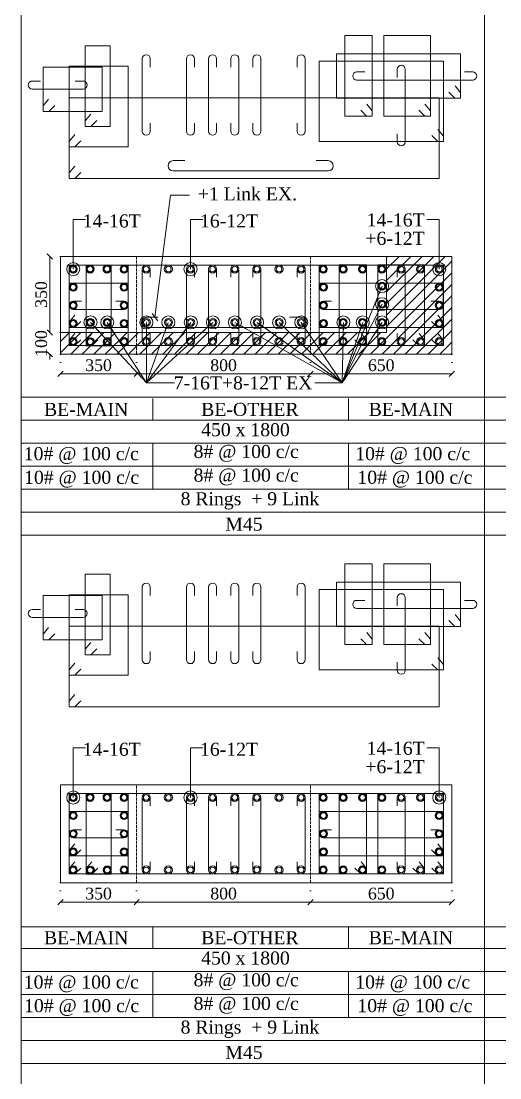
# Model space of a CAD drawing. Header units: millimetres. Extents: x 303 to 27724, y 300 to 68956.
# Drawn here: x 303 to 2505, y 13044 to 17900 of the extents above; entities that cross this region are included whole.
import ezdxf

# ---------------------------------------------------------------- set-up
doc = ezdxf.new("R2010")
doc.units = ezdxf.units.MM
doc.linetypes.add('( Hidden )', pattern=[0.375, 0.25, -0.125])
doc.linetypes.add('DOT2', pattern=[0.125, 0, -0.125])
doc.layers.get('Defpoints').update_dxf_attribs({"lineweight": 0})
for name, color, linetype, lineweight in [('S-COL. STEEL DIA', 1, 'Continuous', 9), ('S-DIM FOOTING', 7, 'Continuous', 0), ('S-SECTION', 5, 'Continuous', 0), ('S-SECTION MARK', 7, 'Continuous', 0), ('S-SHEET', 7, 'Continuous', 0), ('S-STEEL', 1, 'Continuous', 9), ('S-STEEL-1', 1, 'Continuous', 0), ('S-STEEL-1 C.S.', 106, 'Continuous', 0), ('S-TEXT', 7, 'Continuous', 0), ('STRU.HATCH', 8, 'Continuous', 0), ('STRU.STEEL-2', 6, 'Continuous', 0)]:
    doc.layers.add(name, color=color, linetype=linetype, lineweight=lineweight)
doc.styles.add('AR', font='ARIALUNI.TTF', dxfattribs={"width": 0.8})
doc.styles.add('S-ROMANS', font='times.ttf')
doc.styles.add('TEXT', font='times.ttf')
doc.dimstyles.new('100', dxfattribs={"dimtxt": 180, "dimasz": 80, "dimexe": 0.18, "dimexo": 0.0625, "dimgap": 1, "dimtad": 1, "dimdec": 0, "dimzin": 0, "dimdsep": 46, "dimtxsty": 'AR', "dimblk": 'DOT', "dimcen": 0.09, "dimse1": 1, "dimse2": 1, "dimclrd": 50, "dimclrt": 256, "dimadec": 0, "dimazin": 0, "dimtfac": 1, "dimtdec": 0, "dimtix": 1, "dimtofl": 0, "dimtmove": 2, "dimatfit": 0, "dimfxl": 1, "dimtolj": 1, "dimtzin": 0, "dimlwd": -1, "dimarcsym": 0})
doc.dimstyles.new('SETU', dxfattribs={"dimtxt": 230, "dimasz": 0.2, "dimexe": 0.1, "dimexo": 0.1, "dimgap": 0.05, "dimtad": 1, "dimdec": 0, "dimzin": 0, "dimdsep": 46, "dimtxsty": 'TEXT', "dimblk": 'OBLIQUE', "dimcen": 0.09, "dimdle": 0.1, "dimclrd": 4, "dimclre": 256, "dimclrt": 256, "dimadec": 1, "dimazin": 0, "dimtfac": 1, "dimtdec": 0, "dimtix": 1, "dimtofl": 0, "dimtmove": 2, "dimatfit": 0, "dimfxl": 1, "dimtolj": 1, "dimtzin": 0, "dimlwd": -1, "dimlwe": -1, "dimarcsym": 1})

# ---------------------------------------------------------------- blocks, each defined once
blk = doc.blocks.new('*U4')
at = {"layer": 'S-COL. STEEL DIA'}
h = blk.add_hatch(color=256, dxfattribs=at)
h.dxf.hatch_style = 1
h.paths.add_polyline_path([(-18.5, 0, 1), (18.5, 0, 1)])
h.paths.add_polyline_path([(13, 0, -1), (-13, 0, -1)], flags=16)
at = {"layer": 'S-COL. STEEL DIA', "lineweight": 5}
for radius in [18.5, 13]:
    blk.add_circle((0, 0), radius, dxfattribs=at)
blk = doc.blocks.new('_Dot')
at = {"linetype": 'ByBlock', "lineweight": -2}
blk.add_line((-0.5, 0), (-1, 0), dxfattribs=at)
at = {"linetype": 'ByBlock', "const_width": 0.5}
blk.add_lwpolyline([(-0.25, 0, 1), (0.25, 0, 1)], format="xyb", close=True, dxfattribs=at)
blk = doc.blocks.new('*U6')
at = {"layer": 'S-COL. STEEL DIA', "lineweight": 5}
for radius in [18.5, 13, 13]:
    blk.add_circle((0, 0), radius, dxfattribs=at)
blk = doc.blocks.new('_Oblique')
at = {"color": 0, "linetype": 'ByBlock', "lineweight": -2}
blk.add_line((-0.5, -0.5), (0.5, 0.5), dxfattribs=at)
blk = doc.blocks.new('*D2430')
at = {"layer": 'Defpoints', "color": 0}
for p in [(484.2, 16369.2), (834.2, 16369.2), (834.2, 16279.3)]:
    blk.add_point(p, dxfattribs=at)
at = {"layer": 'S-DIM FOOTING', "linetype": 'DOT2', "ltscale": 300}
for p, q in [((484.2, 16369.1), (484.2, 16279.2)), ((834.2, 16369.1), (834.2, 16279.2))]:
    blk.add_line(p, q, dxfattribs=at)
at = {"layer": 'S-DIM FOOTING', "ltscale": 300}
blk.add_line((484.1, 16279.3), (834.3, 16279.3), dxfattribs=at)
at = {"layer": 'S-DIM FOOTING', "linetype": 'ByBlock', "xscale": 24, "yscale": 24, "zscale": 24, "rotation": 180}
blk.add_blockref('_Oblique', (484.2, 16279.3), dxfattribs=at)
at = {"layer": 'S-DIM FOOTING', "linetype": 'ByBlock', "xscale": 24, "yscale": 24, "zscale": 24}
blk.add_blockref('_Oblique', (834.2, 16279.3), dxfattribs=at)
at = {"layer": 'S-DIM FOOTING', "insert": (659.2, 16318.8), "char_height": 54, "attachment_point": 5, "style": 'TEXT'}
blk.add_mtext('\\A1;350', dxfattribs=at)
blk = doc.blocks.new('*D2431')
at = {"layer": 'Defpoints', "color": 0}
for p in [(834.2, 16369.2), (1634.2, 16369.2), (1634.2, 16279.3)]:
    blk.add_point(p, dxfattribs=at)
at = {"layer": 'S-DIM FOOTING', "linetype": 'DOT2', "ltscale": 300}
for p, q in [((834.2, 16369.1), (834.2, 16279.2)), ((1634.2, 16369.1), (1634.2, 16279.2))]:
    blk.add_line(p, q, dxfattribs=at)
at = {"layer": 'S-DIM FOOTING', "ltscale": 300}
blk.add_line((834.1, 16279.3), (1634.3, 16279.3), dxfattribs=at)
at = {"layer": 'S-DIM FOOTING', "linetype": 'ByBlock', "xscale": 24, "yscale": 24, "zscale": 24, "rotation": 180}
blk.add_blockref('_Oblique', (834.2, 16279.3), dxfattribs=at)
at = {"layer": 'S-DIM FOOTING', "linetype": 'ByBlock', "xscale": 24, "yscale": 24, "zscale": 24}
blk.add_blockref('_Oblique', (1634.2, 16279.3), dxfattribs=at)
at = {"layer": 'S-DIM FOOTING', "insert": (1234.2, 16318.8), "char_height": 54, "attachment_point": 5, "style": 'TEXT'}
blk.add_mtext('\\A1;800', dxfattribs=at)
blk = doc.blocks.new('*D2432')
at = {"layer": 'Defpoints', "color": 0}
for p in [(1634.2, 16369.2), (2284.2, 16369.2), (2284.2, 16279.3)]:
    blk.add_point(p, dxfattribs=at)
at = {"layer": 'S-DIM FOOTING', "linetype": 'DOT2', "ltscale": 300}
for p, q in [((1634.2, 16369.1), (1634.2, 16279.2)), ((2284.2, 16369.1), (2284.2, 16279.2))]:
    blk.add_line(p, q, dxfattribs=at)
at = {"layer": 'S-DIM FOOTING', "ltscale": 300}
blk.add_line((1634.1, 16279.3), (2284.3, 16279.3), dxfattribs=at)
at = {"layer": 'S-DIM FOOTING', "linetype": 'ByBlock', "xscale": 24, "yscale": 24, "zscale": 24, "rotation": 180}
blk.add_blockref('_Oblique', (1634.2, 16279.3), dxfattribs=at)
at = {"layer": 'S-DIM FOOTING', "linetype": 'ByBlock', "xscale": 24, "yscale": 24, "zscale": 24}
blk.add_blockref('_Oblique', (2284.2, 16279.3), dxfattribs=at)
at = {"layer": 'S-DIM FOOTING', "insert": (1959.2, 16318.8), "char_height": 54, "attachment_point": 5, "style": 'TEXT'}
blk.add_mtext('\\A1;650', dxfattribs=at)
blk = doc.blocks.new('*D2448')
at = {"layer": 'Defpoints', "color": 0}
for p in [(484.2, 13941.2), (834.2, 13941.2), (834.2, 13851.3)]:
    blk.add_point(p, dxfattribs=at)
at = {"layer": 'S-DIM FOOTING', "linetype": 'DOT2', "ltscale": 300}
for p, q in [((484.2, 13941), (484.2, 13851.2)), ((834.2, 13941), (834.2, 13851.2))]:
    blk.add_line(p, q, dxfattribs=at)
at = {"layer": 'S-DIM FOOTING', "ltscale": 300}
blk.add_line((484.1, 13851.3), (834.3, 13851.3), dxfattribs=at)
at = {"layer": 'S-DIM FOOTING', "linetype": 'ByBlock', "xscale": 24, "yscale": 24, "zscale": 24, "rotation": 180}
blk.add_blockref('_Oblique', (484.2, 13851.3), dxfattribs=at)
at = {"layer": 'S-DIM FOOTING', "linetype": 'ByBlock', "xscale": 24, "yscale": 24, "zscale": 24}
blk.add_blockref('_Oblique', (834.2, 13851.3), dxfattribs=at)
at = {"layer": 'S-DIM FOOTING', "insert": (659.2, 13890.8), "char_height": 54, "attachment_point": 5, "style": 'TEXT'}
blk.add_mtext('\\A1;350', dxfattribs=at)
blk = doc.blocks.new('*D2449')
at = {"layer": 'Defpoints', "color": 0}
for p in [(834.2, 13941.2), (1634.2, 13941.2), (1634.2, 13851.3)]:
    blk.add_point(p, dxfattribs=at)
at = {"layer": 'S-DIM FOOTING', "linetype": 'DOT2', "ltscale": 300}
for p, q in [((834.2, 13941), (834.2, 13851.2)), ((1634.2, 13941), (1634.2, 13851.2))]:
    blk.add_line(p, q, dxfattribs=at)
at = {"layer": 'S-DIM FOOTING', "ltscale": 300}
blk.add_line((834.1, 13851.3), (1634.3, 13851.3), dxfattribs=at)
at = {"layer": 'S-DIM FOOTING', "linetype": 'ByBlock', "xscale": 24, "yscale": 24, "zscale": 24, "rotation": 180}
blk.add_blockref('_Oblique', (834.2, 13851.3), dxfattribs=at)
at = {"layer": 'S-DIM FOOTING', "linetype": 'ByBlock', "xscale": 24, "yscale": 24, "zscale": 24}
blk.add_blockref('_Oblique', (1634.2, 13851.3), dxfattribs=at)
at = {"layer": 'S-DIM FOOTING', "insert": (1234.2, 13890.8), "char_height": 54, "attachment_point": 5, "style": 'TEXT'}
blk.add_mtext('\\A1;800', dxfattribs=at)
blk = doc.blocks.new('*D2450')
at = {"layer": 'Defpoints', "color": 0}
for p in [(1634.2, 13941.2), (2284.2, 13941.2), (2284.2, 13851.3)]:
    blk.add_point(p, dxfattribs=at)
at = {"layer": 'S-DIM FOOTING', "linetype": 'DOT2', "ltscale": 300}
for p, q in [((1634.2, 13941), (1634.2, 13851.2)), ((2284.2, 13941), (2284.2, 13851.2))]:
    blk.add_line(p, q, dxfattribs=at)
at = {"layer": 'S-DIM FOOTING', "ltscale": 300}
blk.add_line((1634.1, 13851.3), (2284.3, 13851.3), dxfattribs=at)
at = {"layer": 'S-DIM FOOTING', "linetype": 'ByBlock', "xscale": 24, "yscale": 24, "zscale": 24, "rotation": 180}
blk.add_blockref('_Oblique', (1634.2, 13851.3), dxfattribs=at)
at = {"layer": 'S-DIM FOOTING', "linetype": 'ByBlock', "xscale": 24, "yscale": 24, "zscale": 24}
blk.add_blockref('_Oblique', (2284.2, 13851.3), dxfattribs=at)
at = {"layer": 'S-DIM FOOTING', "insert": (1959.2, 13890.8), "char_height": 54, "attachment_point": 5, "style": 'TEXT'}
blk.add_mtext('\\A1;650', dxfattribs=at)

msp = doc.modelspace()

# ---------------------------------------------------------------- hatches: boundary and pattern name
at = {"layer": 'STRU.HATCH'}
h = msp.add_hatch(dxfattribs=at)
h.set_pattern_fill('ANSI31', color=256, scale=300)
h.set_pattern_definition([(45, (-1812280.788, -607919.893), (-26.5165043, 26.5165043), [])])
h.paths.add_polyline_path([(1984.2, 16819.2), (2284.2, 16819.3), (2284.2, 16369.3), (484.2, 16369.2), (484.2, 16469.2), (1984.2, 16469.2)])

# ---------------------------------------------------------------- linework, layer by layer
at = {"layer": 'S-DIM FOOTING', "linetype": 'DOT2', "ltscale": 300}
for p, q in [((484.1, 16819.2, 0.1), (434.9, 16819.2, 0.1)), ((484.1, 16469.2, 0.1), (434.9, 16469.2, 0.1)), ((484.1, 16469.2, 0.1), (434.9, 16469.2, 0.1)), ((484.1, 16369.1, 0.1), (434.9, 16369.1, 0.1))]:
    msp.add_line(p, q, dxfattribs=at)
at = {"layer": 'S-DIM FOOTING', "ltscale": 300}
for p, q in [((435, 16819.3, 0.1), (435, 16469.1, 0.1)), ((435, 16469.2, 0.1), (435, 16493.2, 0.1)), ((435, 16369.1, 0.1), (435, 16345.1, 0.1))]:
    msp.add_line(p, q, dxfattribs=at)
at = {"layer": 'S-SECTION'}
for points, elevation in [([(2284.2, 16369.2), (2284.2, 16819.2), (484.2, 16819.2), (484.2, 16369.2)], -0.4), ([(2284.2, 13941.2), (2284.2, 14391.2), (484.2, 14391.2), (484.2, 13941.2)], 0)]:
    msp.add_lwpolyline(points, close=True, dxfattribs=dict(at, elevation=elevation))
at = {"layer": 'S-SHEET'}
for p, q in [((303, 68956, -1.6), (303, 299.8, -1.1)), ((2433.6, 68956, -1.7), (2433.6, 299.8, -1.2)), ((303, 16171.6, -10.7), (27724.1, 16171.6, -10.7)), ((908.1, 16165.9, -0.7), (908.1, 16066.4, -0.7)), ((1808.1, 16165.9, -0.7), (1808.1, 16066.4, -0.7)), ((303, 16066.4, -0.4), (27724.1, 16066.4, -0.4)), ((303, 15961.2, -0.4), (27724.1, 15961.2, -0.4)), ((908.1, 15961.2, -0.7), (908.1, 15749.9, -0.7)), ((1808.1, 15961.2, -0.7), (1808.1, 15749.9, -0.7)), ((303, 15855.4, -0.4), (27724.1, 15855.4, -0.4)), ((303, 15749.9, -0.4), (27724.1, 15749.9, -0.4)), ((303, 15644.4, -0.4), (27724.1, 15644.4, -0.4)), ((303, 13737.9, 7.5), (27724.1, 13737.9, 7.5)), ((908.1, 13737.9, -0.3), (908.1, 13638.3, -0.3)), ((1808.1, 13737.9, -0.3), (1808.1, 13638.3, -0.3)), ((303, 13638.3, -0.3), (27724.1, 13638.3, -0.4)), ((303, 13533.1, -0.3), (27724.1, 13533.1, -0.4)), ((303, 13533.1, -0.3), (27724.1, 13533.1, -0.4)), ((908.1, 13533.1, -0.3), (908.1, 13321.8, -0.3)), ((1808.1, 13533.1, -0.3), (1808.1, 13321.8, -0.3)), ((303, 13427.3, -0.3), (27724.1, 13427.3, -0.4)), ((303, 13321.8, -0.3), (27724.1, 13321.8, -0.4)), ((303, 13216.3, -0.3), (27724.1, 13216.3, -0.4))]:
    msp.add_line(p, q, dxfattribs=at)
at = {"layer": 'S-SHEET', "color": 0}
for p, q in [((303, 15538.8, -0.4), (27724.1, 15538.8, -0.4)), ((303, 13110.8, -0.3), (27724.1, 13110.8, -0.4))]:
    msp.add_line(p, q, dxfattribs=at)
at = {"layer": 'S-STEEL', "color": 3}
for points, elevation in [([(896.8, 17689.5), (896.8, 17727.3, 1), (859.9, 17727.3), (859.9, 17394.2, 1), (896.8, 17394.2), (896.8, 17431.4)], -0.4), ([(1100.4, 17689.5), (1100.4, 17727.3, 1), (1063.5, 17727.3), (1063.5, 17394.2, 1), (1100.4, 17394.2), (1100.4, 17431.4)], -0.4), ([(1202.2, 17689.5), (1202.2, 17727.3, 1), (1165.3, 17727.3), (1165.3, 17394.2, 1), (1202.2, 17394.2), (1202.2, 17431.4)], -0.4), ([(1267, 17689.5), (1267, 17727.3, -1), (1303.9, 17727.3), (1303.9, 17394.2, -1), (1267, 17394.2), (1267, 17431.4)], -0.4), ([(1368.8, 17689.5), (1368.8, 17727.3, -1), (1405.7, 17727.3), (1405.7, 17394.2, -1), (1368.8, 17394.2), (1368.8, 17431.4)], -0.4), ([(1572.4, 17689.5), (1572.4, 17727.3, -1), (1609.3, 17727.3), (1609.3, 17394.2, -1), (1572.4, 17394.2), (1572.4, 17431.4)], -0.4), ([(2032.8, 17641.2), (2032.8, 17678.9, -1), (2069.7, 17678.9), (2069.7, 17345.8, -1), (2032.8, 17345.8), (2032.8, 17383)], -0.7), ([(2342, 17666.7), (2379.8, 17666.7, -1), (2379.8, 17629.8), (1846.7, 17629.7, -1), (1846.7, 17666.7), (1883.9, 17666.7)], -0.4), ([(391.9, 17625.2), (354.2, 17625.2, 1), (354.2, 17588.3), (588.1, 17588.3, 1), (588.1, 17625.2), (550.8, 17625.2)], -0.4), ([(896.8, 16723), (896.8, 16760.8, 1), (859.9, 16760.8), (859.9, 16427.7, 1), (896.8, 16427.7), (896.8, 16464.9)], -0.4), ([(1100.4, 16723), (1100.4, 16760.8, 1), (1063.5, 16760.8), (1063.5, 16427.7, 1), (1100.4, 16427.7), (1100.4, 16464.9)], -0.4), ([(1202.2, 16723), (1202.2, 16760.8, 1), (1165.3, 16760.8), (1165.3, 16427.7, 1), (1202.2, 16427.7), (1202.2, 16464.9)], -0.4), ([(1267, 16723), (1267, 16760.8, -1), (1303.9, 16760.8), (1303.9, 16427.7, -1), (1267, 16427.7), (1267, 16464.9)], -0.4), ([(1368.8, 16723), (1368.8, 16760.8, -1), (1405.7, 16760.8), (1405.7, 16427.7, -1), (1368.8, 16427.7), (1368.8, 16464.9)], -0.4), ([(1572.4, 16723), (1572.4, 16760.8, -1), (1609.3, 16760.8), (1609.3, 16427.7, -1), (1572.4, 16427.7), (1572.4, 16464.9)], -0.4), ([(2032.8, 16723), (2032.8, 16760.8, -1), (2069.7, 16760.8), (2069.7, 16427.7, -1), (2032.8, 16427.7), (2032.8, 16464.9)], -0.7), ([(580.4, 16612.7), (542.7, 16612.7, 1), (542.7, 16575.8), (776.6, 16575.8, 1), (776.6, 16612.7), (739.3, 16612.7)], -0.4), ([(2188, 16612.7), (2225.8, 16612.7, -1), (2225.8, 16575.8), (1692.7, 16575.7, -1), (1692.7, 16612.7), (1729.9, 16612.7)], -0.4), ([(896.8, 15261.5), (896.8, 15299.2, 1), (859.9, 15299.2), (859.9, 14966.1, 1), (896.8, 14966.1), (896.8, 15003.3)], 0), ([(1100.4, 15261.5), (1100.4, 15299.2, 1), (1063.5, 15299.2), (1063.5, 14966.1, 1), (1100.4, 14966.1), (1100.4, 15003.3)], 0), ([(1202.2, 15261.5), (1202.2, 15299.2, 1), (1165.3, 15299.2), (1165.3, 14966.1, 1), (1202.2, 14966.1), (1202.2, 15003.3)], 0), ([(1267, 15261.5), (1267, 15299.2, -1), (1303.9, 15299.2), (1303.9, 14966.1, -1), (1267, 14966.1), (1267, 15003.3)], 0), ([(1368.8, 15261.5), (1368.8, 15299.2, -1), (1405.7, 15299.2), (1405.7, 14966.1, -1), (1368.8, 14966.1), (1368.8, 15003.3)], 0), ([(1572.4, 15261.5), (1572.4, 15299.2, -1), (1609.3, 15299.2), (1609.3, 14966.1, -1), (1572.4, 14966.1), (1572.4, 15003.3)], 0), ([(2032.8, 15213.1), (2032.8, 15250.8, -1), (2069.7, 15250.8), (2069.7, 14917.7, -1), (2032.8, 14917.7), (2032.8, 14955)], -0.3), ([(2342, 15238.6), (2379.8, 15238.6, -1), (2379.8, 15201.7), (1846.7, 15201.7, -1), (1846.7, 15238.6), (1883.9, 15238.6)], 0), ([(391.9, 15197.1), (354.2, 15197.1, 1), (354.2, 15160.2), (588.1, 15160.2, 1), (588.1, 15197.1), (550.8, 15197.1)], 0), ([(896.8, 14295), (896.8, 14332.7, 1), (859.9, 14332.7), (859.9, 13999.6, 1), (896.8, 13999.6), (896.8, 14036.8)], 0), ([(1100.4, 14295), (1100.4, 14332.7, 1), (1063.5, 14332.7), (1063.5, 13999.6, 1), (1100.4, 13999.6), (1100.4, 14036.8)], 0), ([(1202.2, 14295), (1202.2, 14332.7, 1), (1165.3, 14332.7), (1165.3, 13999.6, 1), (1202.2, 13999.6), (1202.2, 14036.8)], 0), ([(1267, 14295), (1267, 14332.7, -1), (1303.9, 14332.7), (1303.9, 13999.6, -1), (1267, 13999.6), (1267, 14036.8)], 0), ([(1368.8, 14295), (1368.8, 14332.7, -1), (1405.7, 14332.7), (1405.7, 13999.6, -1), (1368.8, 13999.6), (1368.8, 14036.8)], 0), ([(1572.4, 14295), (1572.4, 14332.7, -1), (1609.3, 14332.7), (1609.3, 13999.6, -1), (1572.4, 13999.6), (1572.4, 14036.8)], 0), ([(2032.8, 14295), (2032.8, 14332.7, -1), (2069.7, 14332.7), (2069.7, 13999.6, -1), (2032.8, 13999.6), (2032.8, 14036.8)], -0.3), ([(580.4, 14184.6), (542.7, 14184.6, 1), (542.7, 14147.7), (776.6, 14147.7, 1), (776.6, 14184.6), (739.3, 14184.6)], 0), ([(2188, 14184.6), (2225.8, 14184.6, -1), (2225.8, 14147.7), (1692.7, 14147.7, -1), (1692.7, 14184.6), (1729.9, 14184.6)], 0)]:
    msp.add_lwpolyline(points, format="xyb", dxfattribs=dict(at, elevation=elevation))
at = {"layer": 'S-STEEL', "color": 1}
for points, elevation in [([(577.8, 17205), (550.2, 17177.7), (524.2, 17177.7), (524.2, 17547.7), (2225, 17547.7), (2225, 17177.7), (524.2, 17177.7), (524.2, 17202.7), (549.4, 17233.6)], -0.4), ([(577.8, 16436.5), (550.2, 16409.2), (524.2, 16409.2), (524.2, 16779.2), (2245, 16779.2), (2245, 16409.2), (524.2, 16409.2), (524.2, 16434.2), (549.4, 16465.1)], -0.4), ([(577.8, 14777), (550.2, 14749.7), (524.2, 14749.7), (524.2, 15119.7), (2225, 15119.7), (2225, 14749.7), (524.2, 14749.7), (524.2, 14774.7), (549.4, 14805.5)], 0), ([(577.8, 14008.5), (550.2, 13981.2), (524.2, 13981.2), (524.2, 14351.2), (2245, 14351.2), (2245, 13981.2), (524.2, 13981.2), (524.2, 14006.2), (549.4, 14037)], 0)]:
    msp.add_lwpolyline(points, dxfattribs=dict(at, elevation=elevation))
at = {"layer": 'S-STEEL-1', "color": 41}
for points, elevation in [([(1864.7, 17490.5), (1892.2, 17463.2), (1918.2, 17463.2), (1918.2, 17833.7), (1792.3, 17833.7), (1792.3, 17463.2), (1918.2, 17463.2), (1918.2, 17488.2), (1893, 17519.1)], -0.1), ([(2131.6, 17490.5), (2159.1, 17463.2), (2185.2, 17463.2), (2185.1, 17833.7), (1970.7, 17833.7), (1970.7, 17463.2), (2185.2, 17463.2), (2185.2, 17488.2), (2160, 17519.1)], -0.3), ([(651.7, 17444), (624.2, 17416.7), (598.2, 17416.7), (598.2, 17787.2), (712.5, 17787.2), (712.5, 17416.7), (598.2, 17416.7), (598.2, 17441.7), (623.4, 17472.6)], -0.4), ([(2270.7, 17573.8), (2298.2, 17546.5), (2324.2, 17546.5), (2324.2, 17749.9), (1754.2, 17749.9), (1754.2, 17546.5), (2324.2, 17546.5), (2324.2, 17571.5), (2299, 17602.4)], -0.4), ([(457.8, 17512.8), (430.2, 17485.5), (404.2, 17485.5), (404.2, 17688.9), (675, 17688.9), (675, 17485.5), (404.2, 17485.5), (404.2, 17510.5), (429.4, 17541.4)], -0.4), ([(656.2, 16436), (628.7, 16408.7), (602.7, 16408.7), (602.7, 16779.2), (717, 16779.2), (717, 16408.7), (602.7, 16408.7), (602.7, 16433.7), (627.9, 16464.6)], -0.4), ([(1838.2, 16436.5), (1865.7, 16409.2), (1891.7, 16409.2), (1891.7, 16779.7), (1765.8, 16779.7), (1765.8, 16409.2), (1891.7, 16409.2), (1891.7, 16434.2), (1866.5, 16465.1)], -0.1), ([(2105.1, 16436.5), (2132.6, 16409.2), (2158.7, 16409.2), (2158.6, 16779.7), (1944.2, 16779.7), (1944.2, 16409.2), (2158.7, 16409.2), (2158.7, 16434.2), (2133.5, 16465.1)], -0.3), ([(577.8, 16519.8), (550.2, 16492.5), (524.2, 16492.5), (524.2, 16695.9), (795, 16695.9), (795, 16492.5), (524.2, 16492.5), (524.2, 16517.5), (549.4, 16548.4)], -0.4), ([(2190.7, 16519.8), (2218.2, 16492.5), (2244.2, 16492.5), (2244.2, 16695.9), (1674.2, 16695.9), (1674.2, 16492.5), (2244.2, 16492.5), (2244.2, 16517.5), (2219, 16548.4)], -0.4), ([(1864.7, 15062.5), (1892.2, 15035.2), (1918.2, 15035.2), (1918.2, 15405.7), (1792.3, 15405.7), (1792.3, 15035.2), (1918.2, 15035.2), (1918.2, 15060.2), (1893, 15091)], 0.3), ([(2131.6, 15062.5), (2159.1, 15035.2), (2185.2, 15035.2), (2185.1, 15405.7), (1970.7, 15405.7), (1970.7, 15035.2), (2185.2, 15035.2), (2185.2, 15060.2), (2160, 15091)], 0.1), ([(651.7, 15015.9), (624.2, 14988.6), (598.2, 14988.6), (598.2, 15359.2), (712.5, 15359.2), (712.5, 14988.6), (598.2, 14988.6), (598.2, 15013.7), (623.4, 15044.5)], 0), ([(2270.7, 15145.7), (2298.2, 15118.4), (2324.2, 15118.4), (2324.2, 15321.8), (1754.2, 15321.9), (1754.2, 15118.4), (2324.2, 15118.4), (2324.2, 15143.5), (2299, 15174.3)], 0), ([(457.8, 15084.7), (430.2, 15057.4), (404.2, 15057.4), (404.2, 15260.8), (675, 15260.9), (675, 15057.5), (404.2, 15057.4), (404.2, 15082.5), (429.4, 15113.3)], 0), ([(656.2, 14007.9), (628.7, 13980.6), (602.7, 13980.6), (602.7, 14351.2), (717, 14351.2), (717, 13980.6), (602.7, 13980.6), (602.7, 14005.7), (627.9, 14036.5)], 0), ([(1838.2, 14008.5), (1865.7, 13981.2), (1891.7, 13981.2), (1891.7, 14351.7), (1765.8, 14351.7), (1765.8, 13981.2), (1891.7, 13981.2), (1891.7, 14006.2), (1866.5, 14037)], 0.3), ([(2105.1, 14008.5), (2132.6, 13981.2), (2158.7, 13981.2), (2158.6, 14351.7), (1944.2, 14351.7), (1944.2, 13981.2), (2158.7, 13981.2), (2158.7, 14006.2), (2133.5, 14037)], 0.1), ([(577.8, 14091.7), (550.2, 14064.4), (524.2, 14064.4), (524.2, 14267.8), (795, 14267.9), (795, 14064.5), (524.2, 14064.4), (524.2, 14089.5), (549.4, 14120.3)], 0), ([(2190.7, 14091.7), (2218.2, 14064.4), (2244.2, 14064.4), (2244.2, 14267.8), (1674.2, 14267.9), (1674.2, 14064.4), (2244.2, 14064.4), (2244.2, 14089.5), (2219, 14120.3)], 0)]:
    msp.add_lwpolyline(points, dxfattribs=dict(at, elevation=elevation))
at = {"layer": 'S-STEEL-1', "color": 6}
for points, elevation in [([(577.8, 17350), (550.2, 17322.7), (524.2, 17322.7), (524.2, 17692.7), (795, 17692.7), (795, 17322.7), (524.2, 17322.7), (524.2, 17347.7), (549.4, 17378.6)], -0.4), ([(2191.5, 17374), (2219, 17346.7), (2245, 17346.7), (2245, 17716.7), (1674.2, 17716.7), (1674.2, 17346.7), (2245, 17346.7), (2245, 17371.7), (2219.8, 17402.6)], -0.4), ([(577.8, 16436.5), (550.2, 16409.2), (524.2, 16409.2), (524.2, 16779.2), (795, 16779.2), (795, 16409.2), (524.2, 16409.2), (524.2, 16434.2), (549.4, 16465.1)], -0.4), ([(2191.5, 16436.5), (2219, 16409.2), (2245, 16409.2), (2245, 16779.2), (1674.2, 16779.2), (1674.2, 16409.2), (2245, 16409.2), (2245, 16434.2), (2219.8, 16465.1)], -0.4), ([(577.8, 14922), (550.2, 14894.6), (524.2, 14894.6), (524.2, 15264.6), (795, 15264.6), (795, 14894.6), (524.2, 14894.6), (524.2, 14919.7), (549.4, 14950.5)], 0), ([(2191.5, 14946), (2219, 14918.7), (2245, 14918.7), (2245, 15288.7), (1674.2, 15288.7), (1674.2, 14918.7), (2245, 14918.7), (2245, 14943.7), (2219.8, 14974.5)], 0), ([(577.8, 14008.5), (550.2, 13981.2), (524.2, 13981.2), (524.2, 14351.2), (795, 14351.2), (795, 13981.2), (524.2, 13981.2), (524.2, 14006.2), (549.4, 14037)], 0), ([(2191.5, 14008.5), (2219, 13981.2), (2245, 13981.2), (2245, 14351.2), (1674.2, 14351.2), (1674.2, 13981.2), (2245, 13981.2), (2245, 14006.2), (2219.8, 14037)], 0)]:
    msp.add_lwpolyline(points, dxfattribs=dict(at, elevation=elevation))
at = {"layer": 'S-STEEL-1 C.S.', "color": 8, "linetype": '( Hidden )'}
for p, q in [((834.2, 16369.2, -0.4), (834.2, 16819.2, -0.4)), ((1634.2, 16369.2, -0.4), (1634.2, 16819.2, -0.4)), ((834.2, 13941.2, 0), (834.2, 14391.2, 0)), ((1634.2, 13941.2, 0), (1634.2, 14391.2, 0))]:
    msp.add_line(p, q, dxfattribs=at)
at = {"layer": 'STRU.HATCH', "elevation": -0.4}
msp.add_lwpolyline([(1984.2, 16819.2), (2284.2, 16819.2), (2284.2, 16369.2), (484.2, 16369.2), (484.2, 16469.2), (1984.2, 16469.2)], close=True, dxfattribs=at)
at = {"layer": 'STRU.STEEL-2'}
for points, elevation in [([(1056.6, 17259.3), (1002.1, 17259.3, 1), (1002.2, 17212.4), (1714.7, 17212.4, 1), (1714.7, 17259.3), (1659.7, 17259.3)], -0.4), ([(933.6, 16539.4), (879.1, 16539.4, 1), (879.1, 16492.5), (1591.7, 16492.5, 1), (1591.6, 16539.4), (1536.7, 16539.4)], 0.8)]:
    msp.add_lwpolyline(points, format="xyb", dxfattribs=dict(at, elevation=elevation))

# ---------------------------------------------------------------- block references
at = {"layer": 'S-COL. STEEL DIA', "xscale": -1}
for name, p, rotation in [('*U4', (542.7, 16760.8, -0.4), 180), ('*U4', (698.1, 16761.3, -0.4), 90.19403361430278), ('*U6', (878.3, 16760.8, -0.4), 180), ('*U6', (980.1, 16760.8, -0.4), 180), ('*U6', (1081.9, 16760.8, -0.4), 180), ('*U6', (1183.7, 16760.8, -0.4), 180), ('*U4', (1692.7, 16760.8, -0.4), 180), ('*U4', (1784.3, 16760.8, -0.5), 180), ('*U4', (1873.3, 16760.8, -0.5), 180), ('*U4', (1962.2, 16760.8, -0.6), 180), ('*U6', (2051.2, 16760.8, -0.7), 180), ('*U6', (2140.2, 16760.8, -0.7), 180), ('*U4', (621.2, 16515.4, 0.8), 270.1940336143028), ('*U4', (621.2, 16427.1, -0.4), 270.1940336143028), ('*U4', (542.7, 14332.7, 0), 180), ('*U4', (698.1, 14333.2, 0), 90.19403361430278), ('*U6', (878.3, 14332.7, 0), 180), ('*U6', (980.1, 14332.7, 0), 180), ('*U6', (1081.9, 14332.7, 0), 180), ('*U6', (1183.7, 14332.7, 0), 180), ('*U4', (1692.7, 14332.7, 0), 180), ('*U4', (1784.3, 14332.7, -0.1), 180), ('*U4', (1873.3, 14332.7, -0.1), 180), ('*U4', (1962.2, 14332.7, -0.2), 180), ('*U6', (2051.2, 14332.7, -0.3), 180), ('*U6', (2140.2, 14332.7, -0.3), 180), ('*U4', (621.2, 13999.1, 0), 270.1940336143028)]:
    msp.add_blockref(name, p, dxfattribs=dict(at, rotation=rotation))
at = {"layer": 'S-COL. STEEL DIA'}
for name, p, rotation in [('*U4', (620.4, 16761, -0.4), 270.1940336143028), ('*U4', (776.6, 16760.8, -0.4), 180), ('*U6', (1285.5, 16760.8, -0.4), 180), ('*U6', (1387.3, 16760.8, -0.4), 180), ('*U6', (1489.1, 16760.8, -0.4), 180), ('*U6', (1590.9, 16760.8, -0.4), 180), ('*U6', (2226.6, 16760.8, -0.8), 180), ('*U4', (698.9, 16515.7, 0.8), 90.19403361430282), ('*U4', (698.9, 16427.4, -0.4), 90.19403361430282), ('*U4', (620.4, 14333, 0), 270.1940336143028), ('*U4', (776.6, 14332.7, 0), 180), ('*U6', (1285.5, 14332.7, 0), 180), ('*U6', (1387.3, 14332.7, 0), 180), ('*U6', (1489.1, 14332.7, 0), 180), ('*U6', (1590.9, 14332.7, 0), 180), ('*U6', (2226.6, 14332.7, -0.4), 180), ('*U4', (698.9, 13999.3, 0), 90.19403361430282)]:
    msp.add_blockref(name, p, dxfattribs=dict(at, rotation=rotation))
for name, p in [('*U4', (542.7, 16677.5, -0.4)), ('*U4', (1693.5, 16677.5, -0.4)), ('*U4', (1963, 16682.5, 0.6)), ('*U4', (542.7, 16594.2, -0.4)), ('*U4', (1693.5, 16594.2, -0.4)), ('*U4', (1963, 16599.2, 0.6)), ('*U4', (542.7, 16510.9, -0.4)), ('*U6', (879.1, 16515.9, 0.8)), ('*U6', (980.9, 16515.9, 0.8)), ('*U6', (1082.7, 16515.9, 0.8)), ('*U6', (1184.5, 16515.9, 0.8)), ('*U4', (1693.5, 16510.9, -0.4)), ('*U4', (1784.3, 16515.9, 0.7)), ('*U4', (1873.3, 16515.9, 0.6)), ('*U4', (1963, 16515.9, 0.6)), ('*U4', (542.7, 16427.7, -0.4)), ('*U6', (878.3, 16427.7, -0.4)), ('*U6', (980.1, 16427.7, -0.4)), ('*U6', (1081.9, 16427.7, -0.4)), ('*U6', (1183.7, 16427.7, -0.4)), ('*U4', (1692.7, 16427.7, -0.4)), ('*U4', (1784.3, 16427.7, -0.5)), ('*U4', (1873.3, 16427.7, -0.5)), ('*U4', (1962.2, 16427.7, -0.6)), ('*U6', (2051.2, 16427.7, -0.7)), ('*U6', (2140.2, 16427.7, -0.7)), ('*U4', (542.7, 14249.4, 0)), ('*U4', (1693.5, 14249.4, 0)), ('*U4', (542.7, 14166.2, 0)), ('*U4', (1693.5, 14166.2, 0)), ('*U4', (542.7, 14082.9, 0)), ('*U4', (1693.5, 14082.9, 0)), ('*U4', (542.7, 13999.6, 0)), ('*U6', (878.3, 13999.6, 0)), ('*U6', (980.1, 13999.6, 0)), ('*U6', (1081.9, 13999.6, 0)), ('*U6', (1183.7, 13999.6, 0)), ('*U4', (1692.7, 13999.6, 0)), ('*U4', (1784.3, 13999.6, -0.1)), ('*U4', (1873.3, 13999.6, -0.1)), ('*U4', (1962.2, 13999.6, -0.2)), ('*U6', (2051.2, 13999.6, -0.3)), ('*U6', (2140.2, 13999.6, -0.3))]:
    msp.add_blockref(name, p, dxfattribs=at)
at = {"layer": 'S-COL. STEEL DIA', "xscale": -1}
for name, p in [('*U4', (776.6, 16677.5, -0.4)), ('*U4', (2225.8, 16677.5, -0.4)), ('*U4', (776.6, 16594.2, -0.4)), ('*U4', (2225.8, 16594.2, -0.4)), ('*U4', (776.6, 16510.9, -0.4)), ('*U6', (1286.3, 16515.9, 0.8)), ('*U6', (1388.1, 16515.9, 0.8)), ('*U6', (1489.9, 16515.9, 0.8)), ('*U6', (1591.7, 16515.9, 0.8)), ('*U4', (2225.8, 16510.9, -0.4)), ('*U4', (776.6, 16427.7, -0.4)), ('*U6', (1285.5, 16427.7, -0.4)), ('*U6', (1387.3, 16427.7, -0.4)), ('*U6', (1489.1, 16427.7, -0.4)), ('*U6', (1590.9, 16427.7, -0.4)), ('*U6', (2226.6, 16427.7, -0.8)), ('*U4', (776.6, 14249.4, 0)), ('*U4', (2225.8, 14249.4, 0)), ('*U4', (776.6, 14166.2, 0)), ('*U4', (2225.8, 14166.2, 0)), ('*U4', (776.6, 14082.9, 0)), ('*U4', (2225.8, 14082.9, 0)), ('*U4', (776.6, 13999.6, 0)), ('*U6', (1285.5, 13999.6, 0)), ('*U6', (1387.3, 13999.6, 0)), ('*U6', (1489.1, 13999.6, 0)), ('*U6', (1590.9, 13999.6, 0)), ('*U6', (2226.6, 13999.6, -0.4))]:
    msp.add_blockref(name, p, dxfattribs=at)
at = {"layer": 'S-DIM FOOTING', "ltscale": 300, "xscale": 24, "yscale": 24, "zscale": 24}
for p, rotation in [((435, 16819.2, 0.1), 90), ((435, 16469.2, 0.1), 270), ((435, 16469.2, 0.1), 270), ((435, 16369.1, 0.1), 90)]:
    msp.add_blockref('_Oblique', p, dxfattribs=dict(at, rotation=rotation))

# ---------------------------------------------------------------- texts
at = {"layer": 'S-DIM FOOTING', "ltscale": 300, "char_height": 54, "attachment_point": 5, "rotation": 90, "style": 'TEXT'}
for s, insert in [('\\A1;350', (395.5, 16644.2, 0.1)), ('\\A1;100', (395.5, 16419.1, 0.1))]:
    msp.add_mtext(s, dxfattribs=dict(at, insert=insert))
at = {"layer": 'S-TEXT', "style": 'S-ROMANS'}
for s, p in [('+1 Link EX.', (1115.7, 17076.6, 0.3)), ('BE-MAIN ', (408.2, 16086.1, -0.8)), ('BE-OTHER', (1131.2, 16086.1, -0.8)), ('BE-MAIN ', (1901.7, 16086.1, -0.8)), ('450 x 1800', (1130.9, 15992.9, -0.8)), ('10# @ 100 c/c', (315.2, 15882.6, -0.8)), ('8# @ 100 c/c', (1096.2, 15892.6, -0.8)), ('10# @ 100 c/c', (1839.7, 15882.6, -0.8)), ('10# @ 100 c/c', (316.7, 15774, -0.8)), ('8# @ 100 c/c', (1096.2, 15784, -0.8)), ('10# @ 100 c/c', (1849.7, 15774, -0.8)), ('8 Rings  + 9 Link', (1036.4, 15675.6, -0.8)), ('M45', (1242.3, 15558.8, -0.8)), ('BE-MAIN ', (408.2, 13658.1, -0.4)), ('BE-OTHER', (1131.2, 13658.1, -0.4)), ('BE-MAIN ', (1901.7, 13658.1, -0.4)), ('450 x 1800', (1130.9, 13564.9, -0.4)), ('10# @ 100 c/c', (315.2, 13454.6, -0.4)), ('8# @ 100 c/c', (1096.2, 13464.6, -0.4)), ('10# @ 100 c/c', (1839.7, 13454.6, -0.4)), ('10# @ 100 c/c', (316.7, 13346, -0.4)), ('8# @ 100 c/c', (1096.2, 13356, -0.4)), ('10# @ 100 c/c', (1849.7, 13346, -0.4)), ('8 Rings  + 9 Link', (1036.4, 13247.5, -0.4)), ('M45', (1242.3, 13130.8, -0.4))]:
    msp.add_text(s, height=60, dxfattribs=at).set_placement(p)
at = {"layer": 'S-TEXT', "color": 7, "style": 'TEXT'}
for s, p in [('14-16T', (586.5, 16952.3, -0.4)), ('16-12T', (1125.7, 16952.3, -0.4)), ('14-16T', (1892.2, 16956.9, -0.4)), ('+6-12T', (1886.4, 16872.2, -0.4)), ('7-16T+8-12T EX', (1005, 16207.8, 0)), ('14-16T', (586.5, 14524.2, 0)), ('16-12T', (1125.7, 14524.2, 0)), ('14-16T', (1892.2, 14528.9, 0)), ('+6-12T', (1886.4, 14444.2, 0))]:
    msp.add_text(s, height=60, dxfattribs=at).set_placement(p)

# ---------------------------------------------------------------- dimensions: what is measured, and where the dimension line sits
at = {"layer": 'S-DIM FOOTING', "ltscale": 300}
for base, p1, p2, picture, middle in [((834.2, 16279.3, -0.7), (484.2, 16369.2, -0.4), (834.2, 16369.2, -0.4), '*D2430', (659.2, 16318.8, -0.7)), ((1634.2, 16279.3, -0.7), (834.2, 16369.2, -0.4), (1634.2, 16369.2, -0.4), '*D2431', (1234.2, 16318.8, -0.7)), ((2284.2, 16279.3, -0.7), (1634.2, 16369.2, -0.4), (2284.2, 16369.2, -0.4), '*D2432', (1959.2, 16318.8, -0.7)), ((834.2, 13851.3, -0.3), (484.2, 13941.2, 0), (834.2, 13941.2, 0), '*D2448', (659.2, 13890.8, -0.3)), ((1634.2, 13851.3, -0.3), (834.2, 13941.2, 0), (1634.2, 13941.2, 0), '*D2449', (1234.2, 13890.8, -0.3)), ((2284.2, 13851.3, -0.3), (1634.2, 13941.2, 0), (2284.2, 13941.2, 0), '*D2450', (1959.2, 13890.8, -0.3))]:
    dim = msp.add_linear_dim(base=base, p1=p1, p2=p2, angle=180, dimstyle='SETU', override={"dimscale": 1.2, "dimtxt": 45, "dimasz": 20, "dimgap": 10, "dimblk1": 'Oblique', "dimblk2": 'Oblique', "dimsah": 1, "dimclrd": 256, "dimarcsym": 1}, dxfattribs=at)
    dim.commit()
    dim.dimension.update_dxf_attribs({"geometry": picture, "text_midpoint": middle})

# ---------------------------------------------------------------- leaders
at = {"layer": 'S-SECTION MARK'}
for points, override in [([(918.4, 16539.4, 0.8), (990, 17101.2, 0.8), (1077.5, 17101.2, 0.8)], {"dimasz": 30, "dimtad": 0, "dimclrd": 256, "dimldrblk": 'Oblique', "dimfxl": 50, "dimfxlon": 1, "dimarcsym": 1}), ([(542.7, 16760.8, -0.4), (542.7, 16988.2, -0.4), (599.1, 16988.2, -0.4)], {"dimasz": 60, "dimtad": 0, "dimclrd": 256, "dimldrblk": 'DotBlank', "dimfxl": 50, "dimfxlon": 1, "dimarcsym": 1}), ([(1081.9, 16760.8, -0.4), (1081.9, 16988.2, -0.4), (1138.3, 16988.2, -0.4)], {"dimasz": 60, "dimtad": 0, "dimclrd": 256, "dimldrblk": 'DotBlank', "dimfxl": 50, "dimfxlon": 1, "dimarcsym": 1}), ([(2225.8, 16760.8, -0.4), (2225.8, 16988.2, -0.4), (2169.3, 16988.2, -0.4)], {"dimasz": 60, "dimtad": 0, "dimclrd": 256, "dimldrblk": 'DotBlank', "dimfxl": 50, "dimfxlon": 1, "dimarcsym": 1}), ([(1963, 16682.5, 0.6), (1780, 16238.9, 0.6), (1654.6, 16238.9, 0.6)], {"dimasz": 60, "dimtad": 0, "dimclrd": 256, "dimldrblk": 'DotBlank', "dimfxl": 50, "dimfxlon": 1, "dimarcsym": 1}), ([(1963, 16599.2, 0.6), (1780, 16238.9, 0.6), (1654.6, 16238.9, 0.6)], {"dimasz": 60, "dimtad": 0, "dimclrd": 256, "dimldrblk": 'DotBlank', "dimfxl": 50, "dimfxlon": 1, "dimarcsym": 1}), ([(622, 16515.9, 0.6), (879.1, 16238.9, 0.6), (1008, 16238.9, 0.6)], {"dimasz": 60, "dimtad": 0, "dimclrd": 256, "dimldrblk": 'DotBlank', "dimfxl": 50, "dimfxlon": 1, "dimarcsym": 1}), ([(699.4, 16515.9, 0.7), (879.1, 16238.9, 0.7), (1008, 16238.9, 0.7)], {"dimasz": 60, "dimtad": 0, "dimclrd": 256, "dimldrblk": 'DotBlank', "dimfxl": 50, "dimfxlon": 1, "dimarcsym": 1}), ([(879.1, 16515.9, 0.8), (879.1, 16238.9, 0.8), (1008, 16238.9, 0.8)], {"dimasz": 60, "dimtad": 0, "dimclrd": 256, "dimldrblk": 'DotBlank', "dimfxl": 50, "dimfxlon": 1, "dimarcsym": 1}), ([(980, 16515.9, 0.8), (879.1, 16238.9, 0.8), (1008, 16238.9, 0.8)], {"dimasz": 60, "dimtad": 0, "dimclrd": 256, "dimldrblk": 'DotBlank', "dimfxl": 50, "dimfxlon": 1, "dimarcsym": 1}), ([(1083.5, 16515.9, 0.8), (879.1, 16238.9, 0.8), (1008, 16238.9, 0.8)], {"dimasz": 60, "dimtad": 0, "dimclrd": 256, "dimldrblk": 'DotBlank', "dimfxl": 50, "dimfxlon": 1, "dimarcsym": 1}), ([(1185, 16515.9, 0.8), (879.1, 16238.9, 0.8), (1008, 16238.9, 0.8)], {"dimasz": 60, "dimtad": 0, "dimclrd": 256, "dimldrblk": 'DotBlank', "dimfxl": 50, "dimfxlon": 1, "dimarcsym": 1}), ([(1286.3, 16515.9, 0.8), (1780, 16238.9, 0.8), (1654.6, 16238.9, 0.8)], {"dimasz": 60, "dimtad": 0, "dimclrd": 256, "dimldrblk": 'DotBlank', "dimfxl": 50, "dimfxlon": 1, "dimarcsym": 1}), ([(1388.1, 16515.9, 0.8), (1780, 16238.9, 0.8), (1654.6, 16238.9, 0.8)], {"dimasz": 60, "dimtad": 0, "dimclrd": 256, "dimldrblk": 'DotBlank', "dimfxl": 50, "dimfxlon": 1, "dimarcsym": 1}), ([(1489.9, 16515.9, 0.8), (1780, 16238.9, 0.8), (1654.6, 16238.9, 0.8)], {"dimasz": 60, "dimtad": 0, "dimclrd": 256, "dimldrblk": 'DotBlank', "dimfxl": 50, "dimfxlon": 1, "dimarcsym": 1}), ([(1591.7, 16515.9, 0.8), (1780, 16238.9, 0.8), (1654.6, 16238.9, 0.8)], {"dimasz": 60, "dimtad": 0, "dimclrd": 256, "dimldrblk": 'DotBlank', "dimfxl": 50, "dimfxlon": 1, "dimarcsym": 1}), ([(1963, 16515.9, 0.6), (1780, 16238.9, 0.6), (1654.6, 16238.9, 0.6)], {"dimasz": 60, "dimtad": 0, "dimclrd": 256, "dimldrblk": 'DotBlank', "dimfxl": 50, "dimfxlon": 1, "dimarcsym": 1}), ([(1874.1, 16515.9, 0.6), (1780, 16238.9, 0.6), (1654.6, 16238.9, 0.6)], {"dimasz": 60, "dimtad": 0, "dimclrd": 256, "dimldrblk": 'DotBlank', "dimfxl": 50, "dimfxlon": 1, "dimarcsym": 1}), ([(1785.1, 16515.9, 0.7), (1780, 16238.9, 0.7), (1654.6, 16238.9, 0.7)], {"dimasz": 60, "dimtad": 0, "dimclrd": 256, "dimldrblk": 'DotBlank', "dimfxl": 50, "dimfxlon": 1, "dimarcsym": 1}), ([(542.7, 14332.7, 0), (542.7, 14560.1, 0), (599.1, 14560.1, 0)], {"dimasz": 60, "dimtad": 0, "dimclrd": 256, "dimldrblk": 'DotBlank', "dimfxl": 50, "dimfxlon": 1, "dimarcsym": 1}), ([(1081.9, 14332.7, 0), (1081.9, 14560.1, 0), (1138.3, 14560.1, 0)], {"dimasz": 60, "dimtad": 0, "dimclrd": 256, "dimldrblk": 'DotBlank', "dimfxl": 50, "dimfxlon": 1, "dimarcsym": 1}), ([(2225.8, 14332.7, 0), (2225.8, 14560.1, 0), (2169.3, 14560.1, 0)], {"dimasz": 60, "dimtad": 0, "dimclrd": 256, "dimldrblk": 'DotBlank', "dimfxl": 50, "dimfxlon": 1, "dimarcsym": 1})]:
    msp.add_leader(points, dimstyle='100', override=override, dxfattribs=at)

doc.saveas('drawing.dxf')
